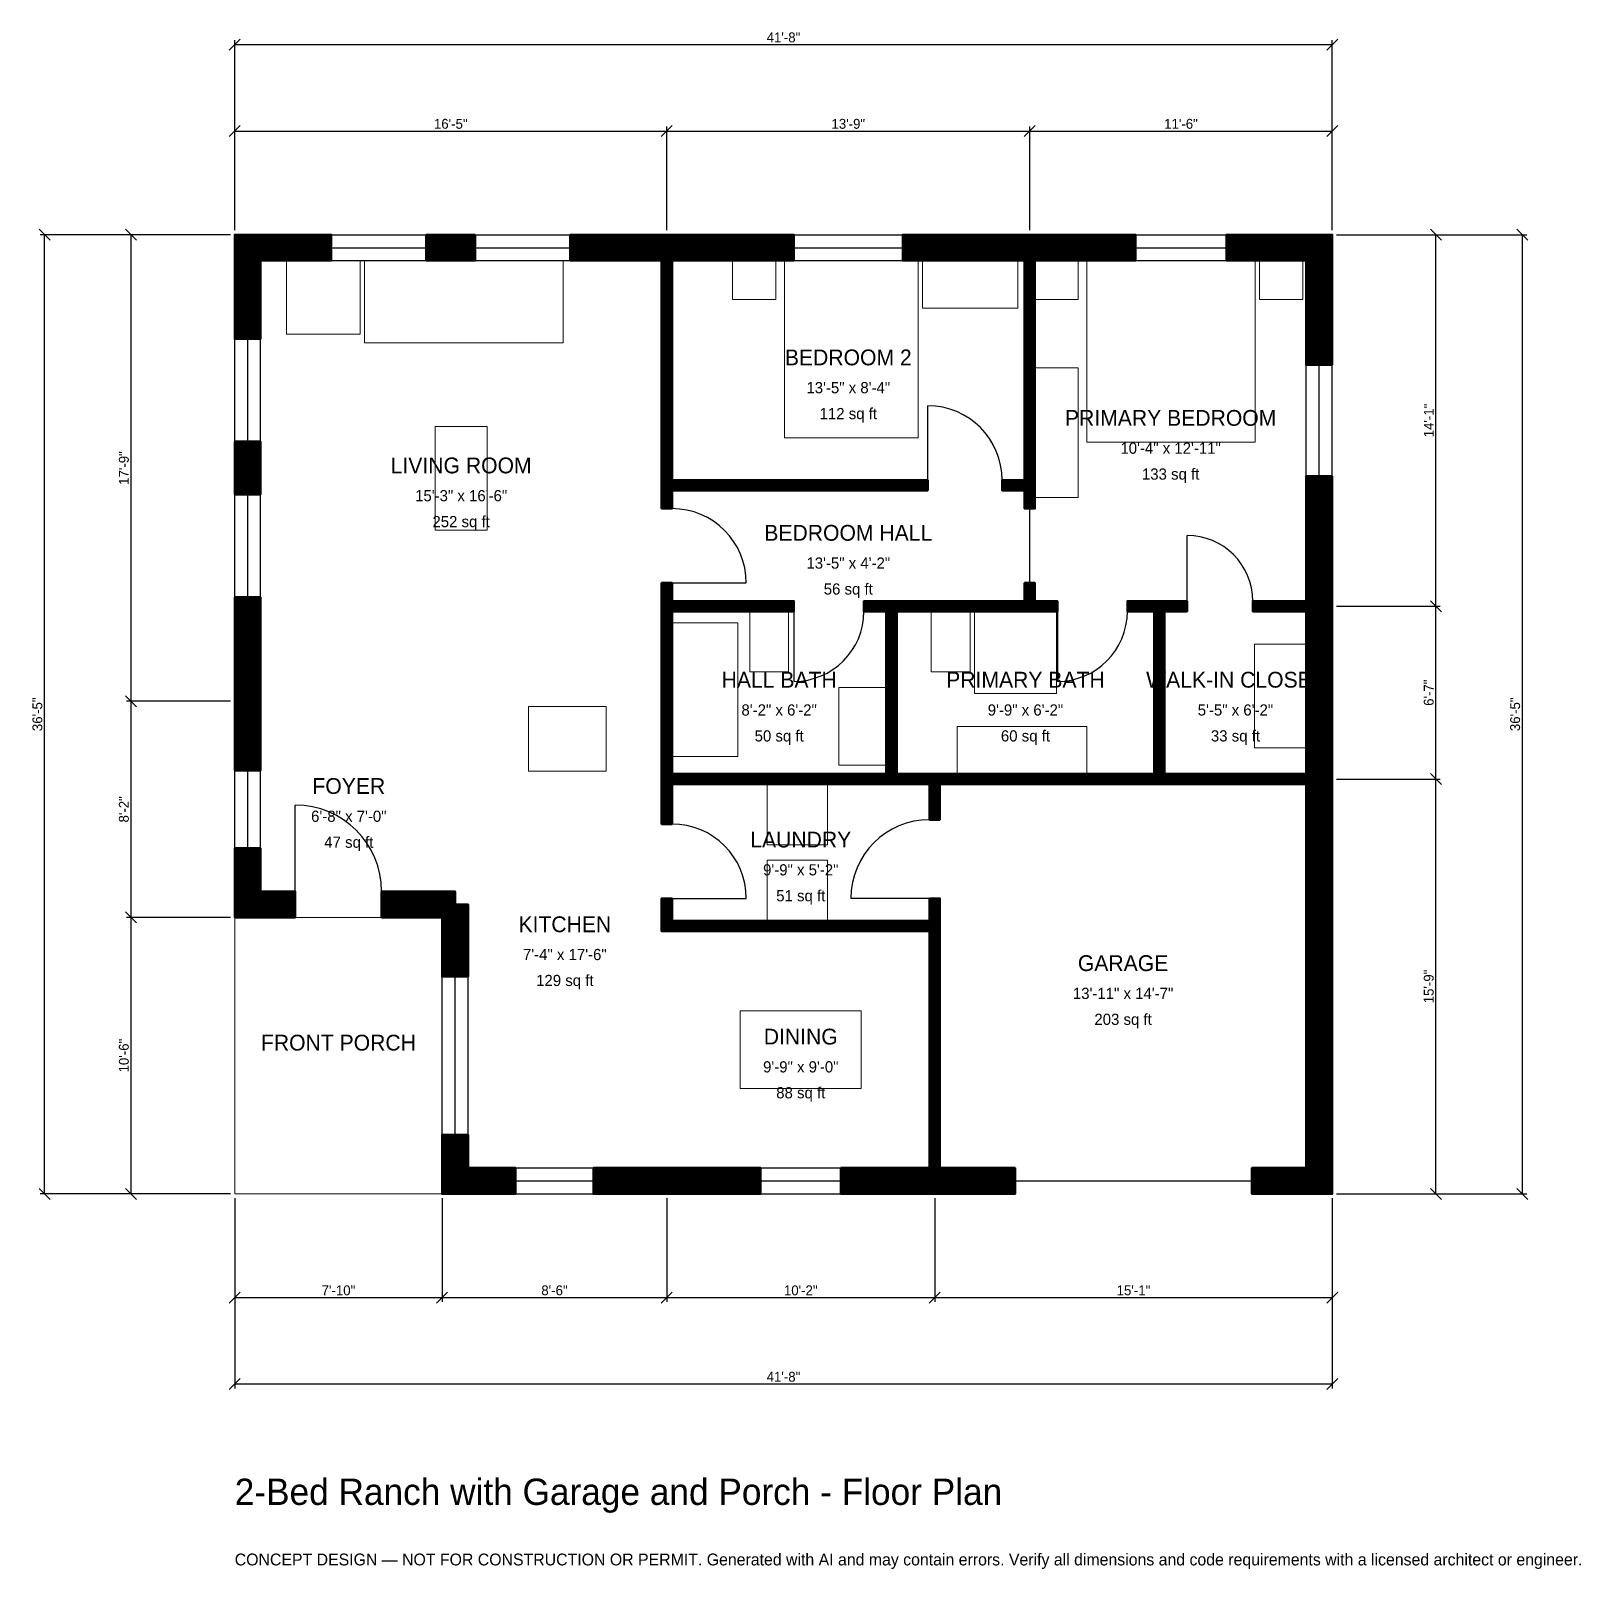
# Model space of a CAD drawing. Header units: inches. Extents: x -93 to 613, y -171 to 530.
import ezdxf
from ezdxf.enums import TextEntityAlignment as Align

# ---------------------------------------------------------------- set-up
doc = ezdxf.new("R2010")
doc.units = ezdxf.units.IN
doc.header["$MEASUREMENT"] = 0
doc.linetypes.add('DASHED', pattern=[0.6, 0.5, -0.1])
for name, color, linetype, lineweight in [('A-ANNO-DIMS', 1, 'Continuous', 13), ('A-ANNO-TEXT', 7, 'Continuous', 18), ('A-AREA-IDEN', 7, 'Continuous', 18), ('A-DOOR', 2, 'Continuous', 25), ('A-FLOR-FIXT', 9, 'Continuous', 13), ('A-FURN', 9, 'Continuous', 13), ('A-GLAZ', 4, 'Continuous', 25), ('A-SITE-PAVE', 8, 'Continuous', 13), ('A-WALL', 7, 'Continuous', 50), ('A-WALL-PATT', 8, 'Continuous', 13)]:
    doc.layers.add(name, color=color, linetype=linetype, lineweight=lineweight)
doc.dimstyles.new('PLAN', dxfattribs={"dimtxt": 4.5, "dimasz": 3, "dimexe": 2, "dimexo": 2, "dimgap": 1, "dimtad": 1, "dimdec": 0, "dimlunit": 4, "dimtsz": 2.5, "dimcen": 2.5, "dimclrd": 1, "dimclre": 1, "dimazin": 3, "dimtfac": 1, "dimtmove": 0, "dimatfit": 3})

msp = doc.modelspace()

# ---------------------------------------------------------------- hatches: boundary and pattern name
at = {"layer": 'A-WALL-PATT'}
h = msp.add_hatch(dxfattribs=at)
h.set_pattern_fill('ANSI31', color=8, scale=0.8)
h.paths.add_polyline_path([(106.2992, 0), (94.4882, 0), (94.4882, 0), (94.4881, 0), (94.4881, 11.811), (94.4882, 11.811), (94.4882, 26.9685), (106.2992, 26.9685), (106.2992, 11.811), (127.9528, 11.811), (127.9528, 0), (106.2992, 0), (106.2992, 0)])
h.paths.add_polyline_path([(94.4882, 125.9843), (66.9291, 125.9843), (66.9291, 137.7953), (100.3937, 137.7953), (100.3937, 131.8898), (106.2992, 131.8898), (106.2992, 99.0157), (94.4882, 99.0157), (94.4882, 125.9843)])
h.paths.add_polyline_path([(11.811, 125.9843), (11.811, 125.9842), (0, 125.9842), (0, 125.9843), (0, 125.9843), (0, 137.7953), (0, 137.7953), (0, 157.4803), (11.811, 157.4803), (11.811, 137.7953), (27.5591, 137.7953), (27.5591, 125.9843), (11.811, 125.9843)])
h.paths.add_polyline_path([(0, 218.5039), (0, 230.315), (0, 271.8504), (11.811, 271.8504), (11.811, 230.315), (11.811, 218.5039), (11.811, 192.9134), (0, 192.9134), (0, 218.5039)])
h.paths.add_polyline_path([(0, 342.7165), (11.811, 342.7165), (11.811, 318.7008), (0, 318.7008), (0, 342.7165)])
h.paths.add_polyline_path([(0, 425.1968), (0, 425.1968), (0, 437.0079), (0, 437.0079), (0, 437.0079), (0, 437.0079), (11.811, 437.0079), (11.811, 437.0079), (43.9633, 437.0079), (43.9633, 425.1968), (11.811, 425.1968), (11.811, 389.5669), (0, 389.5669), (0, 425.1968)])
h.paths.add_polyline_path([(109.5801, 437.0079), (109.5801, 425.1968), (87.2703, 425.1968), (87.2703, 437.0079), (109.5801, 437.0079)])
h.paths.add_polyline_path([(194.4882, 437.0079), (194.4882, 437.0079), (199.2126, 437.0079), (199.2126, 437.0079), (202.7559, 437.0079), (202.7559, 437.0079), (254.7244, 437.0079), (254.7244, 425.1968), (199.2126, 425.1968), (199.2126, 325.1969), (315.748, 325.1969), (315.748, 320.4724), (199.2126, 320.4724), (199.2126, 312.2047), (194.4882, 312.2047), (194.4882, 320.4724), (194.4882, 325.1969), (194.4882, 425.1968), (190.9449, 425.1968), (190.9449, 425.1968), (152.8871, 425.1968), (152.8871, 437.0079), (194.4882, 437.0079)])
h.paths.add_polyline_path([(356.2992, 437.0079), (359.8425, 437.0079), (359.8425, 437.0079), (364.5669, 437.0079), (364.5669, 437.0079), (368.1102, 437.0079), (410.4331, 437.0079), (410.4331, 425.1968), (368.1102, 425.1968), (364.5669, 425.1968), (364.5669, 325.1969), (364.5669, 320.4724), (364.5669, 312.2047), (359.8425, 312.2047), (359.8425, 320.4724), (349.6063, 320.4724), (349.6063, 325.1969), (359.8425, 325.1969), (359.8425, 425.1968), (356.2992, 425.1968), (304.3307, 425.1968), (304.3307, 437.0079), (356.2992, 437.0079)])
h.paths.add_polyline_path([(488.189, 437.0079), (488.189, 437.0079), (500, 437.0079), (500, 437.0079), (500, 437.0079), (500, 425.1968), (500, 425.1968), (500, 377.7559), (488.189, 377.7559), (488.189, 425.1968), (451.7717, 425.1968), (451.7717, 437.0079), (488.189, 437.0079)])
h.paths.add_polyline_path([(500, 273.622), (500, 270.0787), (500, 270.0787), (500, 265.3543), (500, 265.3543), (500, 261.811), (500, 194.8819), (500, 191.3386), (500, 191.3386), (500, 186.6142), (500, 186.6142), (500, 183.0709), (500, 11.811), (500, 11.811), (500, 0), (500, 0), (500, 0), (488.189, 0), (488.189, 0), (463.3858, 0), (463.3858, 11.811), (488.189, 11.811), (488.189, 183.0709), (488.189, 186.6142), (423.622, 186.6142), (418.8976, 186.6142), (321.2598, 186.6142), (321.2598, 170.4724), (316.5354, 170.4724), (316.5354, 186.6142), (301.5748, 186.6142), (296.8504, 186.6142), (199.2126, 186.6142), (199.2126, 168.5039), (194.4882, 168.5039), (194.4882, 186.6142), (194.4882, 191.3386), (194.4882, 222.0472), (194.4882, 226.7717), (194.4882, 265.3543), (194.4882, 270.0787), (194.4882, 278.3465), (199.2126, 278.3465), (199.2126, 270.0787), (254.7244, 270.0787), (254.7244, 265.3543), (199.2126, 265.3543), (199.2126, 226.7717), (199.2126, 222.0472), (199.2126, 191.3386), (296.8504, 191.3386), (296.8504, 265.3543), (286.6142, 265.3543), (286.6142, 270.0787), (296.8504, 270.0787), (301.5748, 270.0787), (359.8425, 270.0787), (359.8425, 278.3465), (364.5669, 278.3465), (364.5669, 270.0787), (374.8031, 270.0787), (374.8031, 265.3543), (364.5669, 265.3543), (359.8425, 265.3543), (301.5748, 265.3543), (301.5748, 191.3386), (316.5354, 191.3386), (321.2598, 191.3386), (418.8976, 191.3386), (418.8976, 265.3543), (406.6929, 265.3543), (406.6929, 270.0787), (418.8976, 270.0787), (423.622, 270.0787), (433.8583, 270.0787), (433.8583, 265.3543), (423.622, 265.3543), (423.622, 191.3386), (488.189, 191.3386), (488.189, 194.8819), (488.189, 261.811), (488.189, 265.3543), (463.7795, 265.3543), (463.7795, 270.0787), (488.189, 270.0787), (488.189, 273.622), (488.189, 326.9685), (500, 326.9685), (500, 273.622)])
h.paths.add_polyline_path([(324.8031, 0), (321.2598, 0), (321.2598, 0), (316.5354, 0), (316.5354, 0), (312.9921, 0), (276.1811, 0), (276.1811, 11.811), (312.9921, 11.811), (316.5354, 11.811), (316.5354, 119.685), (199.2126, 119.685), (194.4882, 119.685), (194.4882, 124.4094), (194.4882, 134.6457), (199.2126, 134.6457), (199.2126, 124.4094), (316.5354, 124.4094), (316.5354, 134.6457), (321.2598, 134.6457), (321.2598, 124.4094), (321.2598, 119.685), (321.2598, 11.811), (324.8031, 11.811), (355.5118, 11.811), (355.5118, 0), (324.8031, 0)])
h.paths.add_polyline_path([(202.7559, 0), (190.9449, 0), (163.3858, 0), (163.3858, 11.811), (190.9449, 11.811), (202.7559, 11.811), (239.5669, 11.811), (239.5669, 0), (202.7559, 0)])

# ---------------------------------------------------------------- linework, layer by layer
at = {"layer": 'A-DOOR'}
for p, q in [((315.748, 325.1969), (315.748, 359.0551)), ((362.2047, 278.3465), (362.2047, 312.2047)), ((433.8583, 270.0787), (433.8583, 300)), ((199.2126, 278.3465), (233.0709, 278.3465)), ((254.7244, 265.3543), (254.7244, 233.4646)), ((374.8031, 265.3543), (374.8031, 233.4646)), ((27.5591, 137.7953), (27.5591, 177.1654)), ((199.2126, 134.6457), (233.0709, 134.6457)), ((316.5354, 134.6457), (280.7087, 134.6457))]:
    msp.add_line(p, q, dxfattribs=at)
at = {"layer": 'A-DOOR', "linetype": 'DASHED'}
msp.add_line((355.5118, 5.9055), (463.3858, 5.9055), dxfattribs=at)
at = {"layer": 'A-DOOR'}
for centre, radius, start, end in [((315.748, 325.1969), 33.8583, 0, 90), ((199.2126, 278.3465), 33.8583, 0, 90), ((433.8583, 270.0787), 29.9213, 0, 90), ((254.7244, 265.3543), 31.8898, 270, 360), ((374.8031, 265.3543), 31.8898, 270, 360), ((27.5591, 137.7953), 39.3701, 0, 90), ((316.5354, 134.6457), 35.8268, 90, 180), ((199.2126, 134.6457), 33.8583, 0, 90)]:
    msp.add_arc(centre, radius, start, end, dxfattribs=at)
at = {"layer": 'A-FLOR-FIXT'}
for points in [[(234.6457, 237.7953), (252.3622, 237.7953), (252.3622, 265.3543), (234.6457, 265.3543)], [(317.3228, 237.7953), (335.0394, 237.7953), (335.0394, 265.3543), (317.3228, 265.3543)], [(337.0079, 227.9528), (374.4094, 227.9528), (374.4094, 265.3543), (337.0079, 265.3543)], [(199.2126, 199.2126), (229.1339, 199.2126), (229.1339, 260.2362), (199.2126, 260.2362)], [(275.1969, 195.2756), (296.8504, 195.2756), (296.8504, 230.7087), (275.1969, 230.7087)], [(329.1339, 191.3386), (388.189, 191.3386), (388.189, 212.9921), (329.1339, 212.9921)]]:
    msp.add_lwpolyline(points, close=True, dxfattribs=at)
at = {"layer": 'A-FURN'}
for points in [[(23.622, 391.7323), (57.0866, 391.7323), (57.0866, 425.1968), (23.622, 425.1968)], [(59.0551, 387.7953), (149.6063, 387.7953), (149.6063, 425.1968), (59.0551, 425.1968)], [(226.7717, 407.4803), (246.4567, 407.4803), (246.4567, 425.1968), (226.7717, 425.1968)], [(250.3937, 344.4882), (311.4173, 344.4882), (311.4173, 425.1968), (250.3937, 425.1968)], [(313.3858, 403.5433), (356.6929, 403.5433), (356.6929, 425.1968), (313.3858, 425.1968)], [(364.5669, 407.4803), (384.252, 407.4803), (384.252, 425.1968), (364.5669, 425.1968)], [(388.189, 342.5197), (464.9606, 342.5197), (464.9606, 425.1968), (388.189, 425.1968)], [(466.9291, 407.4803), (486.6142, 407.4803), (486.6142, 425.1968), (466.9291, 425.1968)], [(364.5669, 317.3228), (384.252, 317.3228), (384.252, 376.378), (364.5669, 376.378)], [(91.3386, 302.3622), (114.9606, 302.3622), (114.9606, 349.6063), (91.3386, 349.6063)], [(464.5669, 203.1496), (488.189, 203.1496), (488.189, 250.3937), (464.5669, 250.3937)], [(133.8583, 192.5197), (169.2913, 192.5197), (169.2913, 222.0472), (133.8583, 222.0472)], [(242.5197, 159.0551), (270.0787, 159.0551), (270.0787, 186.6142), (242.5197, 186.6142)], [(242.5197, 124.4094), (270.0787, 124.4094), (270.0787, 151.9685), (242.5197, 151.9685)], [(230.315, 48.0315), (285.4331, 48.0315), (285.4331, 83.4646), (230.315, 83.4646)]]:
    msp.add_lwpolyline(points, close=True, dxfattribs=at)
at = {"layer": 'A-GLAZ'}
for p, q in [((43.9633, 437.0079), (87.2703, 437.0079)), ((43.9633, 431.1024), (87.2703, 431.1024)), ((109.5801, 437.0079), (152.8871, 437.0079)), ((109.5801, 431.1024), (152.8871, 431.1024)), ((254.7244, 437.0079), (304.3307, 437.0079)), ((254.7244, 431.1024), (304.3307, 431.1024)), ((410.4331, 437.0079), (451.7717, 437.0079)), ((410.4331, 431.1024), (451.7717, 431.1024)), ((43.9633, 425.1968), (87.2703, 425.1968)), ((109.5801, 425.1968), (152.8871, 425.1968)), ((254.7244, 425.1968), (304.3307, 425.1968)), ((410.4331, 425.1968), (451.7717, 425.1968)), ((0, 342.7165), (0, 389.5669)), ((5.9055, 342.7165), (5.9055, 389.5669)), ((11.811, 342.7165), (11.811, 389.5669)), ((488.189, 326.9685), (488.189, 377.7559)), ((494.0945, 326.9685), (494.0945, 377.7559)), ((500, 326.9685), (500, 377.7559)), ((0, 271.8504), (0, 318.7008)), ((5.9055, 271.8504), (5.9055, 318.7008)), ((11.811, 271.8504), (11.811, 318.7008)), ((0, 157.4803), (0, 192.9134)), ((5.9055, 157.4803), (5.9055, 192.9134)), ((11.811, 157.4803), (11.811, 192.9134)), ((94.4882, 26.9685), (94.4882, 99.0157)), ((100.3937, 26.9685), (100.3937, 99.0157)), ((106.2992, 26.9685), (106.2992, 99.0157)), ((127.9528, 11.811), (163.3858, 11.811)), ((239.5669, 11.811), (276.1811, 11.811)), ((127.9528, 5.9055), (163.3858, 5.9055)), ((127.9528, 0), (163.3858, 0)), ((239.5669, 5.9055), (276.1811, 5.9055)), ((239.5669, 0), (276.1811, 0))]:
    msp.add_line(p, q, dxfattribs=at)
at = {"layer": 'A-SITE-PAVE', "linetype": 'DASHED'}
msp.add_lwpolyline([(0, 0), (94.4882, 0), (94.4882, 125.9843), (0, 125.9843)], close=True, dxfattribs=at)
at = {"layer": 'A-WALL'}
for points in [[(0, 425.1968), (0, 425.1968), (0, 437.0079), (0, 437.0079), (0, 437.0079), (0, 437.0079), (11.811, 437.0079), (11.811, 437.0079), (43.9633, 437.0079), (43.9633, 425.1968), (11.811, 425.1968), (11.811, 389.5669), (0, 389.5669), (0, 425.1968)], [(109.5801, 437.0079), (109.5801, 425.1968), (87.2703, 425.1968), (87.2703, 437.0079), (109.5801, 437.0079)], [(194.4882, 437.0079), (194.4882, 437.0079), (199.2126, 437.0079), (199.2126, 437.0079), (202.7559, 437.0079), (202.7559, 437.0079), (254.7244, 437.0079), (254.7244, 425.1968), (199.2126, 425.1968), (199.2126, 325.1969), (315.748, 325.1969), (315.748, 320.4724), (199.2126, 320.4724), (199.2126, 312.2047), (194.4882, 312.2047), (194.4882, 320.4724), (194.4882, 325.1969), (194.4882, 425.1968), (190.9449, 425.1968), (190.9449, 425.1968), (152.8871, 425.1968), (152.8871, 437.0079), (194.4882, 437.0079)], [(356.2992, 437.0079), (359.8425, 437.0079), (359.8425, 437.0079), (364.5669, 437.0079), (364.5669, 437.0079), (368.1102, 437.0079), (410.4331, 437.0079), (410.4331, 425.1968), (368.1102, 425.1968), (364.5669, 425.1968), (364.5669, 325.1969), (364.5669, 320.4724), (364.5669, 312.2047), (359.8425, 312.2047), (359.8425, 320.4724), (349.6063, 320.4724), (349.6063, 325.1969), (359.8425, 325.1969), (359.8425, 425.1968), (356.2992, 425.1968), (304.3307, 425.1968), (304.3307, 437.0079), (356.2992, 437.0079)], [(488.189, 437.0079), (488.189, 437.0079), (500, 437.0079), (500, 437.0079), (500, 437.0079), (500, 425.1968), (500, 425.1968), (500, 377.7559), (488.189, 377.7559), (488.189, 425.1968), (451.7717, 425.1968), (451.7717, 437.0079), (488.189, 437.0079)], [(0, 342.7165), (11.811, 342.7165), (11.811, 318.7008), (0, 318.7008), (0, 342.7165)], [(500, 273.622), (500, 270.0787), (500, 270.0787), (500, 265.3543), (500, 265.3543), (500, 261.811), (500, 194.8819), (500, 191.3386), (500, 191.3386), (500, 186.6142), (500, 186.6142), (500, 183.0709), (500, 11.811), (500, 11.811), (500, 0), (500, 0), (500, 0), (488.189, 0), (488.189, 0), (463.3858, 0), (463.3858, 11.811), (488.189, 11.811), (488.189, 183.0709), (488.189, 186.6142), (423.622, 186.6142), (418.8976, 186.6142), (321.2598, 186.6142), (321.2598, 170.4724), (316.5354, 170.4724), (316.5354, 186.6142), (301.5748, 186.6142), (296.8504, 186.6142), (199.2126, 186.6142), (199.2126, 168.5039), (194.4882, 168.5039), (194.4882, 186.6142), (194.4882, 191.3386), (194.4882, 222.0472), (194.4882, 226.7717), (194.4882, 265.3543), (194.4882, 270.0787), (194.4882, 278.3465), (199.2126, 278.3465), (199.2126, 270.0787), (254.7244, 270.0787), (254.7244, 265.3543), (199.2126, 265.3543), (199.2126, 226.7717), (199.2126, 222.0472), (199.2126, 191.3386), (296.8504, 191.3386), (296.8504, 265.3543), (286.6142, 265.3543), (286.6142, 270.0787), (296.8504, 270.0787), (301.5748, 270.0787), (359.8425, 270.0787), (359.8425, 278.3465), (364.5669, 278.3465), (364.5669, 270.0787), (374.8031, 270.0787), (374.8031, 265.3543), (364.5669, 265.3543), (359.8425, 265.3543), (301.5748, 265.3543), (301.5748, 191.3386), (316.5354, 191.3386), (321.2598, 191.3386), (418.8976, 191.3386), (418.8976, 265.3543), (406.6929, 265.3543), (406.6929, 270.0787), (418.8976, 270.0787), (423.622, 270.0787), (433.8583, 270.0787), (433.8583, 265.3543), (423.622, 265.3543), (423.622, 191.3386), (488.189, 191.3386), (488.189, 194.8819), (488.189, 261.811), (488.189, 265.3543), (463.7795, 265.3543), (463.7795, 270.0787), (488.189, 270.0787), (488.189, 273.622), (488.189, 326.9685), (500, 326.9685), (500, 273.622)], [(0, 218.5039), (0, 230.315), (0, 271.8504), (11.811, 271.8504), (11.811, 230.315), (11.811, 218.5039), (11.811, 192.9134), (0, 192.9134), (0, 218.5039)], [(11.811, 125.9843), (11.811, 125.9842), (0, 125.9842), (0, 125.9843), (0, 125.9843), (0, 137.7953), (0, 137.7953), (0, 157.4803), (11.811, 157.4803), (11.811, 137.7953), (27.5591, 137.7953), (27.5591, 125.9843), (11.811, 125.9843)], [(94.4882, 125.9843), (66.9291, 125.9843), (66.9291, 137.7953), (100.3937, 137.7953), (100.3937, 131.8898), (106.2992, 131.8898), (106.2992, 99.0157), (94.4882, 99.0157), (94.4882, 125.9843)], [(324.8031, 0), (321.2598, 0), (321.2598, 0), (316.5354, 0), (316.5354, 0), (312.9921, 0), (276.1811, 0), (276.1811, 11.811), (312.9921, 11.811), (316.5354, 11.811), (316.5354, 119.685), (199.2126, 119.685), (194.4882, 119.685), (194.4882, 124.4094), (194.4882, 134.6457), (199.2126, 134.6457), (199.2126, 124.4094), (316.5354, 124.4094), (316.5354, 134.6457), (321.2598, 134.6457), (321.2598, 124.4094), (321.2598, 119.685), (321.2598, 11.811), (324.8031, 11.811), (355.5118, 11.811), (355.5118, 0), (324.8031, 0)], [(106.2992, 0), (94.4882, 0), (94.4882, 0), (94.4881, 0), (94.4881, 11.811), (94.4882, 11.811), (94.4882, 26.9685), (106.2992, 26.9685), (106.2992, 11.811), (127.9528, 11.811), (127.9528, 0), (106.2992, 0), (106.2992, 0)], [(202.7559, 0), (190.9449, 0), (163.3858, 0), (163.3858, 11.811), (190.9449, 11.811), (202.7559, 11.811), (239.5669, 11.811), (239.5669, 0), (202.7559, 0)]]:
    msp.add_lwpolyline(points, close=True, dxfattribs=at)

# ---------------------------------------------------------------- texts
at = {"layer": 'A-ANNO-TEXT'}
for s, height, p in [('2-Bed Ranch with Garage and Porch - Floor Plan', 12, (0, -141.7323)), ('CONCEPT DESIGN — NOT FOR CONSTRUCTION OR PERMIT. Generated with AI and may contain errors. Verify all dimensions and code requirements with a licensed architect or engineer.', 5.4, (0, -169.2913))]:
    msp.add_text(s, height=height, dxfattribs=at).set_placement(p)
at = {"layer": 'A-AREA-IDEN'}
for s, height, p in [('BEDROOM 2', 7.2, (279.5276, 381.1024)), ('13\'-5" x 8\'-4"', 5.1, (279.5276, 367.3228)), ('112 sq ft', 5.1, (279.5276, 355.5118)), ('PRIMARY BEDROOM', 7.2, (426.378, 353.5433)), ('10\'-4" x 12\'-11"', 5.1, (426.378, 339.7638)), ('LIVING ROOM', 7.2, (103.1496, 331.8898)), ('133 sq ft', 5.1, (426.378, 327.9528)), ('15\'-3" x 16\'-6"', 5.1, (103.1496, 318.1102)), ('252 sq ft', 5.1, (103.1496, 306.2992)), ('BEDROOM HALL', 7.2, (279.5276, 301.1811)), ('13\'-5" x 4\'-2"', 5.1, (279.5276, 287.4016)), ('56 sq ft', 5.1, (279.5276, 275.5906)), ('HALL BATH', 7.2, (248.0315, 234.252)), ('PRIMARY BATH', 7.2, (360.2362, 234.252)), ('WALK-IN CLOSET', 7.2, (455.9055, 234.252)), ('8\'-2" x 6\'-2"', 5.1, (248.0315, 220.4724)), ('9\'-9" x 6\'-2"', 5.1, (360.2362, 220.4724)), ('5\'-5" x 6\'-2"', 5.1, (455.9055, 220.4724)), ('50 sq ft', 5.1, (248.0315, 208.6614)), ('60 sq ft', 5.1, (360.2362, 208.6614)), ('33 sq ft', 5.1, (455.9055, 208.6614)), ('FOYER', 7.2, (51.9685, 185.8268)), ('6\'-8" x 7\'-0"', 5.1, (51.9685, 172.0472)), ('47 sq ft', 5.1, (51.9685, 160.2362)), ('LAUNDRY', 7.2, (257.874, 161.4173)), ('9\'-9" x 5\'-2"', 5.1, (257.874, 147.6378)), ('51 sq ft', 5.1, (257.874, 135.8268)), ('KITCHEN', 7.2, (150.3937, 122.8346)), ('7\'-4" x 17\'-6"', 5.1, (150.3937, 109.0551)), ('GARAGE', 7.2, (404.7244, 105.1181)), ('129 sq ft', 5.1, (150.3937, 97.2441)), ('13\'-11" x 14\'-7"', 5.1, (404.7244, 91.3386)), ('203 sq ft', 5.1, (404.7244, 79.5276)), ('FRONT PORCH', 7.2, (47.2441, 68.8976)), ('DINING', 7.2, (257.874, 71.6535)), ('9\'-9" x 9\'-0"', 5.1, (257.874, 57.874)), ('88 sq ft', 5.1, (257.874, 46.063))]:
    msp.add_text(s, height=height, dxfattribs=at).set_placement(p, align=Align.MIDDLE_CENTER)

# ---------------------------------------------------------------- dimensions: what is measured, and where the dimension line sits
at = {"layer": 'A-ANNO-DIMS'}
for base, p1, p2, text in [((0, 523.622), (0, 437.0079), (500, 437.0079), '41\'-8"'), ((0, 484.252), (0, 437.0079), (196.8504, 437.0079), '16\'-5"'), ((196.8504, 484.252), (196.8504, 437.0079), (362.2047, 437.0079), '13\'-9"'), ((362.2047, 484.252), (362.2047, 437.0079), (500, 437.0079), '11\'-6"'), ((0, -47.2441), (0, 0), (94.4882, 0), '7\'-10"'), ((0, -86.6142), (0, 0), (500, 0), '41\'-8"'), ((94.4882, -47.2441), (94.4882, 0), (196.8504, 0), '8\'-6"'), ((196.8504, -47.2441), (196.8504, 0), (318.8976, 0), '10\'-2"'), ((318.8976, -47.2441), (318.8976, 0), (500, 0), '15\'-1"')]:
    msp.add_linear_dim(base=base, p1=p1, p2=p2, text=text, dimstyle='PLAN', dxfattribs=at).render()
for base, p1, p2, text in [((-86.6142, 0), (0, 0), (0, 437.0079), '36\'-5"'), ((-47.2441, 224.4094), (0, 224.4094), (0, 437.0079), '17\'-9"'), ((547.2441, 267.7165), (500, 267.7165), (500, 437.0079), '14\'-1"'), ((586.6142, 0), (500, 0), (500, 437.0079), '36\'-5"'), ((547.2441, 188.9764), (500, 188.9764), (500, 267.7165), '6\'-7"'), ((-47.2441, 125.9843), (0, 125.9843), (0, 224.4094), '8\'-2"'), ((547.2441, 0), (500, 0), (500, 188.9764), '15\'-9"'), ((-47.2441, 0), (0, 0), (0, 125.9843), '10\'-6"')]:
    msp.add_linear_dim(base=base, p1=p1, p2=p2, angle=90, text=text, dimstyle='PLAN', dxfattribs=at).render()

doc.saveas('drawing.dxf')
